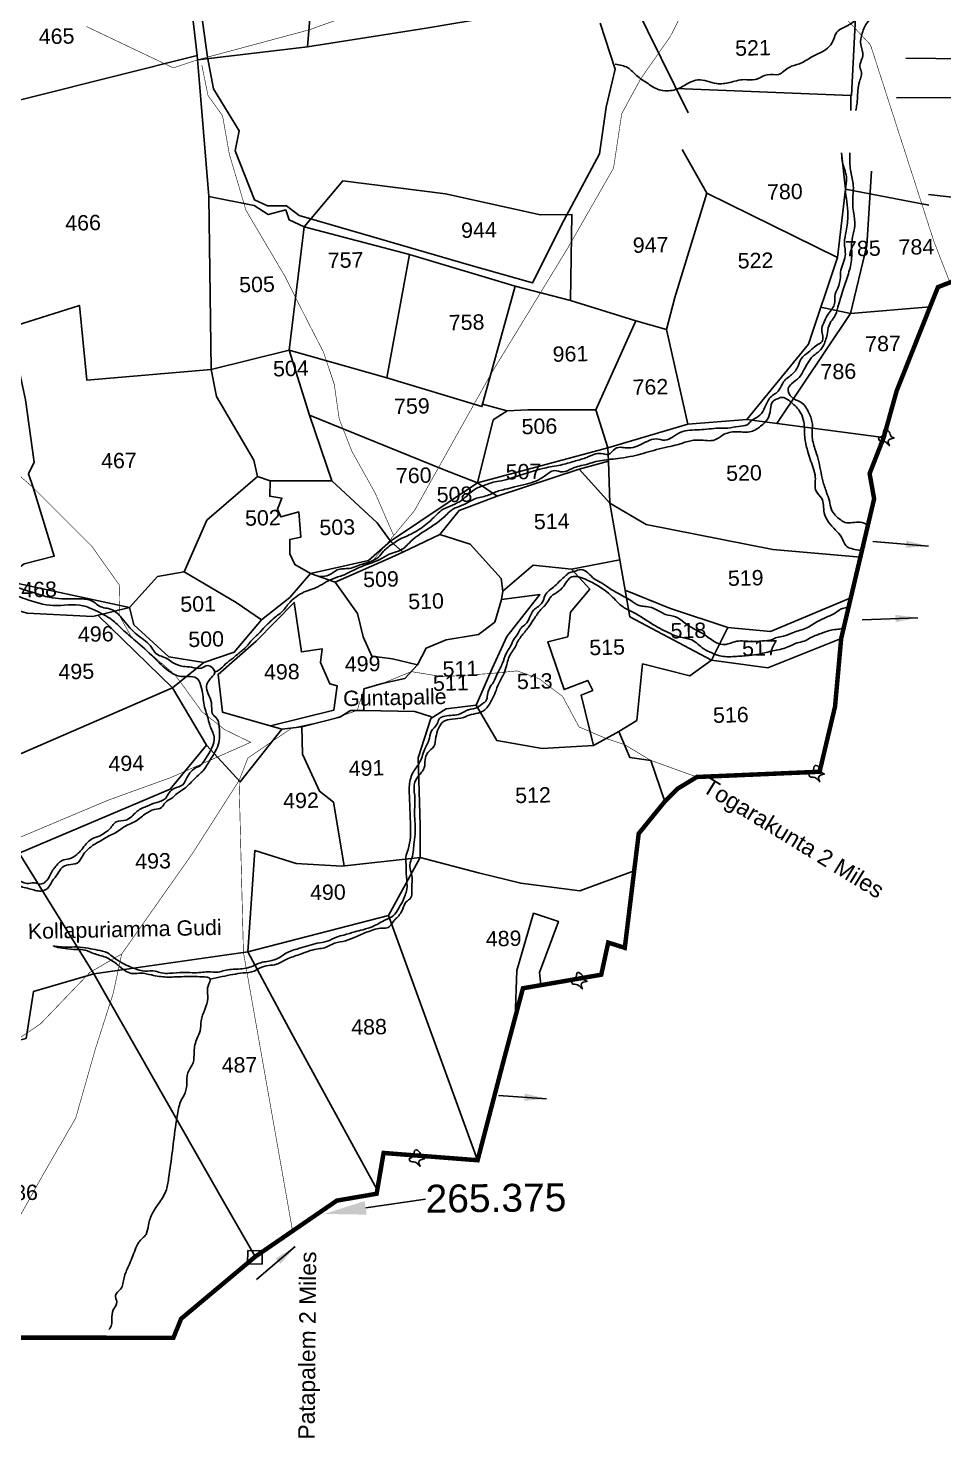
# Model space of a CAD drawing. Header units: feet. Extents: x 753466 to 768578, y 1601948 to 1613855.
# Drawn here: x 761307 to 762949, y 1603399 to 1605926 of the extents above; entities that cross this region are included whole.
import ezdxf
from ezdxf import colors
from ezdxf.entities.mleader import LeaderData, LeaderLine
from ezdxf.math import Vec2, Vec3

# ---------------------------------------------------------------- set-up
doc = ezdxf.new("R2010")
doc.units = ezdxf.units.FT
doc.header["$LTSCALE"] = 15
doc.header["$MEASUREMENT"] = 0
doc.linetypes.add('HIDDEN2', pattern=[0.1875, 0.125, -0.0625])
for name, color, linetype in [('HILL', 17, 'Continuous'), ('PLOT', 7, 'Continuous'), ('PLOT NO', 7, 'Continuous'), ('PLOT NO @ 1', 7, 'Continuous'), ('ROADS', 6, 'Continuous'), ('TANKS-STREAM', 4, 'Continuous'), ('VILLAGE STONES', 240, 'Continuous')]:
    doc.layers.add(name, color=color, linetype=linetype)
doc.layers.add('VILLAGE BOUNDRY', color=5, linetype='HIDDEN2', lineweight=100)
doc.styles.add('Annotative', font='arial.ttf')
doc.styles.get("Standard").update_dxf_attribs({"font": 'arial.ttf'})
doc.linetypes.add('DOTS', pattern='A,1e-06,-3,["●",Standard,S=3,R=0,X=-1.25,Y=-1.25],-3', length=6.000001)
doc.dimstyles.get("Standard").update_dxf_attribs({"dimtxt": 0.18, "dimasz": 40, "dimexe": 0.18, "dimexo": 0.0625, "dimgap": 0.09, "dimtad": 0, "dimtih": 1, "dimtoh": 1, "dimdec": 4, "dimzin": 0, "dimdsep": 46, "dimtxsty": 'Standard', "dimcen": 0.09, "dimadec": 0, "dimazin": 0, "dimtfac": 1, "dimtdec": 4, "dimtofl": 0, "dimtmove": 0, "dimatfit": 3, "dimfxl": 1, "dimtolj": 1, "dimtzin": 0, "dimarcsym": 0})

msp = doc.modelspace()

# ---------------------------------------------------------------- linework, layer by layer
at = {"layer": 'HILL'}
for points in [[(761614.6, 1605978.4), (761628.7, 1605874.3)], [(761628.7, 1605874.3), (761639.3, 1605817.3), (761685.8, 1605742), (761678.5, 1605706.1), (761712.9, 1605618.5), (761736.2, 1605607.7), (761770.2, 1605607.8), (761792.9, 1605590.5), (761941.6, 1605547.1), (762097.2, 1605501.7), (762211.8, 1605469.3), (762267.6, 1605581.5), (762331.5, 1605700.9), (762343.4, 1605784.5), (762359.9, 1605852.6), (762332.9, 1605935.4)]]:
    msp.add_lwpolyline(points, dxfattribs=at)
at = {"layer": 'PLOT'}
for points in [[(762235.4, 1606400.6), (762308.8, 1606182.9), (762377, 1606012.5), (762393.7, 1605970.6), (762490.4, 1605774.5)], [(761825.4, 1606101.7), (761808.1, 1605892.6)], [(762864.1, 1605801), (762984.5, 1605801.6), (763021.6, 1605816.4), (763251.1, 1605830.2), (763242.2, 1606025.2), (763037.8, 1606018.8), (763043.2, 1605870.7), (762880.8, 1605872.2)], [(761631, 1605624.3), (761616.9, 1605798.5), (761610.5, 1605877.1), (761166.7, 1605766), (761143.9, 1605977.2), (761154.6, 1605986.2), (761176.9, 1605978.1), (761257.6, 1605979), (761331.7, 1605963.2), (761381.8, 1605987.7), (761597.2, 1605990.8), (761610.5, 1605877.1)], [(762393.7, 1605970.6), (762222.6, 1605960), (762021, 1605926.2), (761808.1, 1605892.6), (761611.4, 1605869.6)], [(762783.6, 1605805.6), (762791.5, 1605958), (762393.7, 1605970.6)], [(762469, 1605818.1), (762782.1, 1605805.6), (762782.5, 1605778.6)], [(762295.4, 1605135.6), (762350, 1605074.5), (762347.7, 1605150.1), (762346.4, 1605173.6), (762489.9, 1605216.1), (762595.8, 1605224.5), (762706.5, 1605359.8), (762758.2, 1605515.1), (762773, 1605637.6), (762765.8, 1605702.6)], [(762396.9, 1605401.6), (762451.6, 1605386.1), (762466.6, 1605443.1), (762523.9, 1605630.1), (762479.8, 1605708.5)], [(762921.7, 1605628.2), (763121.7, 1605605), (763101.4, 1605701)], [(762649.7, 1605217.4), (762781.8, 1605414.8), (762811.3, 1605536.8), (762819.2, 1605669.8)], [(761274.4, 1605389.6), (761399, 1605429), (761412.7, 1605294.9), (761635.1, 1605314.1), (761775.3, 1605348.9), (761801.9, 1605569.8), (761775.1, 1605582.7), (761769.1, 1605600.3), (761737.7, 1605592), (761712.2, 1605608.1), (761631, 1605624.3), (761635.1, 1605314.1), (761645.2, 1605265.8), (761711.9, 1605151.7), (761718.2, 1605122.2), (761741.4, 1605114.6), (761851.6, 1605114.6), (761811.6, 1605232.4), (761775.3, 1605348.9), (761950.6, 1605299), (761990.7, 1605520.3), (761801.9, 1605569.8), (761871.4, 1605652.4), (762055.7, 1605629.1), (762226.1, 1605591.5), (762282.3, 1605592.3), (762279.5, 1605437.9), (762180.3, 1605463.8), (761990.7, 1605520.3)], [(762758.2, 1605515.1), (762523.9, 1605630.1)], [(762773, 1605637.6), (762921.9, 1605608.9)], [(762180.3, 1605463.8), (762120.8, 1605247.8), (761950.6, 1605299)], [(762122, 1605251.8), (762166.1, 1605240), (762202.9, 1605242.1), (762325, 1605241.6), (762396.9, 1605401.6), (762279.5, 1605437.9)], [(762728.6, 1605426.1), (762781.8, 1605414.8), (762924.4, 1605426.5)], [(761274.4, 1605389.6), (761286.3, 1605335.1), (761302.7, 1605259.8), (761318.2, 1605148), (761308.1, 1605127.2), (761315.9, 1605102.8), (761354, 1604979.3), (761300.3, 1604965.6), (761261.1, 1604936.4), (761137.4, 1605002.6), (761090.7, 1605032.2), (761080.7, 1605123.2), (761044.5, 1605147.2), (761007.3, 1605224), (760997.9, 1605243.2), (760921.9, 1605310.2), (760914.9, 1605219.1), (760770.3, 1605343.6)], [(762489.9, 1605216.1), (762451.6, 1605386.1)], [(761811.6, 1605232.4), (762050.4, 1605135.6), (762112.7, 1605111), (761957.1, 1605006.3), (761978.8, 1604986.9), (762045.5, 1605018.2), (762080.1, 1605061.4), (762148.4, 1605087.2), (762112.7, 1605111), (762141.2, 1605223.8), (762166.1, 1605240)], [(762112.7, 1605111), (762346.4, 1605173.6), (762325, 1605241.6)], [(762595.8, 1605224.5), (762841.2, 1605192.2)], [(762346.4, 1605173.6), (762347.7, 1605150.1), (762295.4, 1605135.6), (762148.4, 1605087.2)], [(761586.9, 1604951.5), (761627.3, 1605044), (761718.2, 1605122.2), (761741.4, 1605114.6), (761740.3, 1605086.9), (761762.1, 1605083.3), (761754.2, 1605063.7), (761760, 1605050), (761792.4, 1605058.8), (761796.1, 1605013.3), (761776.3, 1605009.2), (761776.5, 1604983.8), (761785.6, 1604964.5), (761813.2, 1604948.2), (761776.5, 1604905.6), (761725.3, 1604865.5)], [(761813.2, 1604948.2), (761917.7, 1604971.8), (761957.1, 1605006.3), (761932.9, 1605039.4), (761851.6, 1605114.6)], [(762350, 1605074.5), (762385.9, 1604870.9), (762532.6, 1604792.8), (762561.7, 1604851.6), (762457.2, 1604886.2), (762377.5, 1604918.8)], [(762799.4, 1604977.5), (762642.6, 1604991.3), (762415.6, 1605036.4), (762350, 1605074.5)], [(762045.5, 1605018.2), (762099.7, 1605000.9), (762155.4, 1604939.2), (762158.6, 1604917)], [(761857.9, 1604932.8), (761952.6, 1604974.8), (761978.8, 1604986.9)], [(761122.5, 1604965.9), (761252.9, 1604892.5), (761261.1, 1604936.4), (761488.9, 1604887.3), (761422.9, 1604871.4), (761305.3, 1604877.5), (761252.9, 1604892.5), (761280, 1604619.2), (761566.1, 1604743.5), (761431.9, 1604873.5)], [(762281.3, 1604956.2), (762212.8, 1604963.2), (762158.6, 1604917), (762156.2, 1604902), (762224.9, 1604910.6), (762165.5, 1604835.5), (762139.1, 1604778.4), (762110.6, 1604712.5), (762147.5, 1604648.8), (762228.8, 1604634.7), (762320.8, 1604640.2)], [(762366.6, 1604664.9), (762320.8, 1604640.2), (762299, 1604730.6), (762319.6, 1604738.9), (762310.7, 1604756.9), (762268.3, 1604740.2), (762238.8, 1604825.7), (762274.6, 1604834.9), (762279.6, 1604879.1), (762314.2, 1604920.6), (762281.3, 1604956.2), (762368, 1604972.7)], [(761622.3, 1604788.8), (761676.8, 1604807.7), (761725.3, 1604865.5), (761680.3, 1604896.5), (761586.9, 1604951.5), (761539.2, 1604942.9), (761488.9, 1604887.3)], [(761909, 1604702.6), (761909.2, 1604741.4), (761942.1, 1604751.2), (761982.9, 1604760.3), (762005.6, 1604784.8), (761960.4, 1604795.7), (761923.5, 1604800.5), (761907.6, 1604834.8), (761897.5, 1604876.9), (761857.9, 1604932.8), (761813.2, 1604948.2)], [(761124.1, 1604199.8), (761139.5, 1604256.2), (761132.8, 1604295.8), (761094.9, 1604350.9), (761209.1, 1604412.1), (761290.9, 1604446.8), (761562.1, 1604561.7), (761626.7, 1604640.6), (761687.6, 1604574.9), (761762.3, 1604669.4), (761655.5, 1604699.6), (761648.1, 1604767.5), (761716.3, 1604827.4), (761784, 1604896.6), (761797.2, 1604808), (761834.3, 1604813.5), (761831.5, 1604788.8), (761847.9, 1604750.4), (761861.2, 1604747.2), (761855.1, 1604703.4), (761741.9, 1604675.2)], [(761488.9, 1604887.3), (761496.8, 1604856.4), (761559.4, 1604799.1), (761622.3, 1604788.8), (761566.1, 1604743.5)], [(762156.2, 1604902), (762144, 1604861.4), (762114.7, 1604838.9), (762056.7, 1604829.6), (762020.8, 1604814.8), (762005.6, 1604784.8)], [(762561.7, 1604851.6), (762638.5, 1604844.6), (762782.2, 1604904.6)], [(762532.6, 1604792.8), (762633.6, 1604779.6), (762765, 1604831.7)], [(762532.6, 1604792.8), (762493.5, 1604765.1), (762409, 1604786.4), (762398.8, 1604684.9), (762366.6, 1604664.9), (762385.9, 1604618.7), (762423.7, 1604613.3), (762448.7, 1604539.6)], [(761566.1, 1604743.5), (761626.7, 1604640.6)], [(761762.3, 1604669.4), (761797.7, 1604673.4), (761865.8, 1604690.6), (761885.4, 1604703), (761909, 1604702.6), (762000.8, 1604701.2), (762030.3, 1604691.7)], [(762110.6, 1604712.5), (762056.5, 1604705.7), (762029.2, 1604688.4), (762006.4, 1604617.9), (762009.9, 1604497.3), (762010.1, 1604439.1), (762114.4, 1604411.9), (762190.4, 1604393), (762296.2, 1604379.5), (762393.8, 1604415.2)], [(761874.1, 1604424.1), (761854.5, 1604538.5), (761829.6, 1604558.1), (761799.4, 1604624.7), (761797.7, 1604673.4)], [(761424.9, 1604230.7), (761290.9, 1604446.8), (761292.1, 1604524.4), (761280, 1604619.2)], [(762010.1, 1604439.1), (761869.9, 1604423.7), (761787.8, 1604428.3), (761713.8, 1604451.9), (761701, 1604270.4), (761953.3, 1604335.1), (762010.1, 1604439.1)], [(761953.3, 1604335.1), (762113.1, 1603896.5)], [(762226.5, 1604210.1), (762223.8, 1604232.8), (762258.1, 1604324.6), (762213.5, 1604339.3), (762183.6, 1604236.7), (762180.7, 1604151.7)], [(761701, 1604270.4), (761424.9, 1604230.7), (761660, 1603818.3), (761714.4, 1603723.6)], [(761933.2, 1603843.4), (761779.3, 1604124.5), (761701, 1604270.4)], [(761114.1, 1603545.7), (760997.6, 1603800.2), (760952.9, 1603897.8), (761106.4, 1603951.1), (761109.8, 1604015.4), (761131.3, 1604071.4), (761303.4, 1604114.8), (761316.9, 1604199.1), (761424.9, 1604230.7)]]:
    msp.add_lwpolyline(points, dxfattribs=at)
at = {"layer": 'ROADS', "linetype": 'HIDDEN2', "ltscale": 10, "const_width": 1}
for points in [[(761411.6, 1605929.2), (761567.4, 1605855), (761611.4, 1605869.6), (761810.7, 1605923.1), (762023.6, 1605999.2)], [(762507.8, 1606008.1), (762458.7, 1605911.3), (762405.6, 1605835.5), (762371.5, 1605772.8), (762356.9, 1605675.4), (762275.2, 1605532.8), (762136.7, 1605305.6), (761999.9, 1605061.3), (761925.2, 1604971.5)], [(762759.2, 1605959), (762817.6, 1605896.1), (762909.5, 1605611.3), (762931.4, 1605543.5), (762960, 1605470.3)], [(762506.2, 1604583.6), (762423.7, 1604613.3), (762376.3, 1604641.8), (762343.7, 1604652.5), (762295, 1604673.4), (762265.6, 1604727.9), (762223.3, 1604759.8), (762184, 1604773.9), (762135.1, 1604769), (762050.5, 1604763.4), (761994.2, 1604772.5), (761942.1, 1604751.2), (761909.2, 1604741.4), (761897.2, 1604702.8), (761845.8, 1604685.5), (761780, 1604671.4), (761745, 1604647.6), (761701.2, 1604617.6), (761685.4, 1604577.3), (761689.7, 1604406.6), (761693.2, 1604269.2), (761781.3, 1603769.6)]]:
    msp.add_lwpolyline(points, dxfattribs=at)
at = {"layer": 'ROADS', "linetype": 'DOTS', "ltscale": 0.5, "const_width": 1}
for points in [[(761962.6, 1605016.4), (761929.5, 1605092.5), (761887.6, 1605167.7), (761864.9, 1605225.6), (761856.1, 1605287.6), (761836.9, 1605345), (761802.7, 1605411.6), (761767.7, 1605481.2), (761697.9, 1605599.3), (761668, 1605700), (761655.8, 1605769.1), (761629.7, 1605805.4), (761618.5, 1605860.3)], [(761291.4, 1604475), (761451.3, 1604542.3), (761562.6, 1604582.4), (761670.5, 1604630), (761706.2, 1604645.8), (761659.5, 1604668.6), (761618.5, 1604700.9), (761584.8, 1604747.6), (761569.7, 1604767.5), (761492.6, 1604833.9), (761470.3, 1604873.9), (761471.5, 1604926.6), (761420.8, 1604997.9), (761315.9, 1605102.8), (761193, 1605208.7)], [(761474.9, 1604266.3), (761601.7, 1604446.3), (761685.4, 1604577.3)], [(761243.7, 1604083.4), (761329.2, 1604140.8), (761397.5, 1604212), (761418, 1604233.3), (761474.9, 1604266.3), (761459.6, 1604195.3), (761427.7, 1604095.9), (761392.5, 1603972.1), (761333.1, 1603869.2), (761261.4, 1603740.7)]]:
    msp.add_lwpolyline(points, dxfattribs=at)
at = {"layer": 'TANKS-STREAM'}
for points in [[(756770.9, 1605596), (756785, 1605595.5), (756802.6, 1605590.9), (756818.9, 1605585.9), (756836, 1605582.1), (756850, 1605580.5), (756865, 1605576.3), (756885.8, 1605574.8), (756904.2, 1605572.5), (756923.3, 1605571.2), (756934.4, 1605573.2), (756948.9, 1605572.8), (756964.3, 1605573), (756975.7, 1605573), (756985.6, 1605575.2), (757003.3, 1605576.1), (757012.9, 1605574.6), (757021.5, 1605573.5), (757046.8, 1605571.5), (757062.4, 1605571.9), (757078.4, 1605570.2), (757095.5, 1605568.2), (757111.2, 1605568.8), (757135, 1605560.3), (757157.2, 1605558), (757179.7, 1605557.4), (757196.2, 1605554.4), (757209.8, 1605550.9), (757225.2, 1605551.2), (757233.5, 1605549.9), (757258.4, 1605543.8), (757279.7, 1605539.6), (757295.5, 1605540.9), (757315.1, 1605541.6), (757334.7, 1605540.7), (757351.8, 1605540.6), (757375.5, 1605543.2), (757397.7, 1605542.1), (757417.2, 1605540.5), (757439.8, 1605545.2), (757461.8, 1605550.6), (757484.1, 1605553.9), (757501.5, 1605555.4), (757522.3, 1605555.1), (757542.4, 1605552.8), (757563.6, 1605556.3), (757591.3, 1605555.5), (757611.4, 1605555.2), (757630.2, 1605560.8), (757650.9, 1605566.2), (757673.6, 1605565.5), (757688.1, 1605572.2), (757704.4, 1605577.5), (757729.3, 1605578.7), (757754.8, 1605583.5), (757779.8, 1605590.4), (757805.8, 1605596), (757828, 1605603.1), (757851.9, 1605607.2), (757875.7, 1605611.1), (757897.8, 1605621.9), (757913.9, 1605626.8), (757938.8, 1605632.4), (757960.4, 1605641.7), (757987.3, 1605654.2), (758008.6, 1605662.2), (758036.6, 1605663.7), (758062.3, 1605669.1), (758096.4, 1605670.7), (758121.6, 1605679.6), (758150.6, 1605685), (758169.3, 1605693.1), (758189.9, 1605700.4), (758205.8, 1605703.6), (758221.3, 1605714.2), (758232.1, 1605731.6), (758262.7, 1605731.8), (758292.3, 1605743.4), (758317.9, 1605751.1), (758341.5, 1605757.3), (758369.3, 1605760.7), (758402.1, 1605773.8), (758427.8, 1605779.4), (758441.5, 1605789.3), (758472.3, 1605799.6), (758488.7, 1605799.3), (758515, 1605799.2), (758547.6, 1605802.8), (758572, 1605810.7), (758600.4, 1605814.2), (758639.3, 1605816.2), (758663.1, 1605823.4), (758695.8, 1605837.1), (758722.7, 1605861), (758750.9, 1605884.6), (758774.3, 1605903.5), (758802.4, 1605931.1), (758829.8, 1605947.7), (758848, 1605960.4), (758872.2, 1605969.8), (758901.3, 1605971.3), (758937.4, 1605977.4), (758957.1, 1605986.8), (758984, 1605989.3), (759004.3, 1605989.6), (759031.2, 1605998.5), (759058.4, 1606001.3), (759089.4, 1606001.5), (759110, 1606006.5), (759134.9, 1605999.8), (759165, 1606002.8), (759183.7, 1606008.6), (759199.3, 1606012.4), (759218.9, 1606012.5), (759238, 1606021), (759252.6, 1606026.5), (759278, 1606038.4), (759295.6, 1606050.5), (759312, 1606068.2), (759326, 1606098.3), (759342.7, 1606130.5), (759351.7, 1606163.9), (759359.3, 1606184.9), (759367.8, 1606205.9), (759374.6, 1606234.2), (759382.5, 1606252.3), (759399.9, 1606273.8), (759411.7, 1606282.2), (759436.3, 1606303.6), (759449.9, 1606323.3), (759475.8, 1606343.4), (759503.5, 1606366.5), (759527.3, 1606389.8), (759553.6, 1606396.3), (759578.4, 1606404.5), (759616.9, 1606419.6), (759641.9, 1606420.5), (759669.2, 1606431.1), (759700.7, 1606442.6), (759728.3, 1606450.4), (759748.3, 1606454.2), (759771.2, 1606461.4), (759791.7, 1606463.1), (759813.9, 1606462.1), (759833.8, 1606463.6), (759873.3, 1606465.2), (759910.7, 1606464.2), (759925.2, 1606459.7), (759943.3, 1606454.1), (759970.1, 1606445.8), (759976.8, 1606441.2), (759986.5, 1606438.6), (760000.9, 1606431.2), (760012.5, 1606429), (760024, 1606429.1), (760048.1, 1606415.9), (760060.8, 1606412.9), (760079.2, 1606405.7), (760091.9, 1606402), (760113.7, 1606396.2), (760131.3, 1606393.7), (760146.3, 1606383), (760157.1, 1606380.6), (760171.6, 1606380.2), (760198.5, 1606375.2), (760223.5, 1606367.4), (760251.2, 1606358.8), (760276.2, 1606351.7), (760298.7, 1606343), (760321.5, 1606335.6), (760334.4, 1606331.2), (760351, 1606328.5), (760369.8, 1606317.3), (760402.5, 1606308.3), (760421.7, 1606299.6), (760438.2, 1606293.7), (760455.7, 1606285.7), (760470.5, 1606281.6), (760493.9, 1606269), (760514.7, 1606262.2), (760538.9, 1606252), (760565.5, 1606238.2), (760575.9, 1606226.8), (760587.4, 1606219.6), (760599, 1606213.4), (760618.8, 1606189), (760641.8, 1606173.2), (760653.3, 1606163.9), (760671.9, 1606156.2), (760672.1, 1606150.2), (760690.7, 1606139.4), (760704.9, 1606121.3), (760721.2, 1606101.4), (760753.1, 1606085.4), (760773.3, 1606071.7), (760792.5, 1606058.8), (760810.2, 1606043.4), (760824.2, 1606032.6), (760836.3, 1606021.2), (760852.9, 1606019.2), (760869.4, 1606014), (760880.2, 1606007.5), (760890.4, 1606004.9), (760924.5, 1605996.6), (760958.2, 1605990.5), (760997.8, 1605964.7), (761017.3, 1605950.8), (761034.6, 1605948.6), (761057.9, 1605952.2), (761073.8, 1605955.1), (761089.4, 1605961.6), (761108.8, 1605984.1), (761133.1, 1606006), (761221.1, 1606001.5), (761262.6, 1606003.7), (761342.7, 1606007.1), (761372.2, 1606045.6), (761383, 1606082.9), (761405.2, 1606107.6), (761416.8, 1606120.6), (761446.7, 1606124.7), (761480.7, 1606136.6), (761521.3, 1606137.1), (761563.5, 1606156.9), (761602.8, 1606183.3), (761622.3, 1606205.5), (761660.5, 1606237.7), (761697.5, 1606263.5), (761725, 1606283.2), (761752.8, 1606291.8), (761776, 1606301.6), (761809.3, 1606310.2), (761844.2, 1606318.6), (761871.5, 1606320.4), (761898.9, 1606308.9), (761919.2, 1606303.9), (761958.2, 1606309.4), (761994.5, 1606314.9), (762029.2, 1606324.7), (762048.2, 1606327.8), (762068.4, 1606340.5), (762074.2, 1606351), (762094, 1606355.7), (762109.6, 1606356.1), (762132.6, 1606362.8), (762155.5, 1606368.6), (762187.4, 1606378.1), (762214.3, 1606388.8), (762243.5, 1606390.9), (762283.7, 1606400.1), (762313.5, 1606419.3), (762346, 1606439), (762357, 1606457.8), (762339.5, 1606469.4), (762316.9, 1606476.7), (762280.2, 1606479.8), (762251.7, 1606477), (762230.8, 1606474.8), (762215, 1606471.3), (762196.5, 1606463.3), (762181.9, 1606460.4), (762162.8, 1606450), (762141.1, 1606437), (762119.4, 1606419.7), (762105.3, 1606406.6), (762082.4, 1606396.9), (762062.8, 1606402.3), (762041.3, 1606406.1), (762025.2, 1606416), (762015.3, 1606426.1), (761995.4, 1606433.9), (761971.1, 1606434.3), (761956.3, 1606428.2), (761940.9, 1606420), (761928, 1606416.2), (761892.8, 1606422.3), (761878.1, 1606420.7), (761863.2, 1606419.1), (761841.1, 1606415.9), (761827.6, 1606410.1), (761810, 1606402.9), (761795.4, 1606398.1), (761784.4, 1606396.8), (761773.8, 1606391), (761755.3, 1606386.7), (761740.3, 1606388), (761735.7, 1606410.5), (761730.5, 1606433), (761718.8, 1606442.6), (761689.4, 1606453.6), (761670, 1606461.8), (761654.2, 1606472.1), (761645.2, 1606483), (761630.5, 1606502.2), (761618.8, 1606520.3), (761610, 1606530.4), (761605.9, 1606542.9), (761587.3, 1606547.2), (761568.4, 1606556.5), (761555.5, 1606563.7), (761541.2, 1606570.9), (761530.7, 1606576.5), (761519.8, 1606581.1), (761509.8, 1606581.3), (761496.5, 1606588), (761474, 1606587.8), (761455.5, 1606588.6), (761444.5, 1606587.3), (761431.9, 1606579), (761416.8, 1606575.7), (761390.1, 1606560.6), (761365, 1606550.5), (761347.3, 1606546.8), (761325.8, 1606549.3), (761301.3, 1606555.1), (761265.8, 1606564.4), (761244.5, 1606569.6), (761221.9, 1606571.2), (761190.9, 1606580.4), (761160.3, 1606598.8), (761150.5, 1606603.4), (761131.7, 1606619.3), (761123.6, 1606643), (761110.2, 1606681.8), (761083.2, 1606753.6), (761047.5, 1606838.6), (761019.7, 1606919.7), (761012.1, 1606949.3), (760988.9, 1607045.3)], [(762791.2, 1605778.8), (762793.1, 1605789.6), (762794.1, 1605799), (762797.8, 1605830.5), (762801, 1605849.6), (762798.9, 1605854.4), (762803.6, 1605876.6), (762800.2, 1605896.4), (762802.7, 1605917.2), (762812.6, 1605937.5), (762824.8, 1605949.4), (762838.5, 1605962.7), (762848.4, 1605986.3), (762851.9, 1605998.3), (762860.1, 1606009.3), (762864.3, 1606040), (762869.8, 1606052.7), (762869, 1606091.4), (762878.5, 1606115.9), (762882.5, 1606136.6), (762892.2, 1606150.7), (762903.5, 1606168.5), (762913.6, 1606188), (762923.4, 1606202.8), (762924.1, 1606225.4), (762926.5, 1606236.4), (762936.1, 1606247.9), (762938.4, 1606274.2), (762939, 1606295.3), (762936.4, 1606315.1), (762934.1, 1606334.1), (762923.2, 1606348.5), (762904.9, 1606360.7), (762896.5, 1606388.2), (762897.5, 1606405.4), (762900.4, 1606428.7), (762894.8, 1606468.1), (762888.7, 1606497.8), (762889.7, 1606515.7), (762891.3, 1606531.4), (762903, 1606555.3), (762913.4, 1606559.3), (762926.7, 1606569)], [(762359.8, 1605861.7), (762382.5, 1605855.2), (762398.3, 1605841.1), (762416.3, 1605828.3), (762435.6, 1605816.8), (762462, 1605814.7), (762473.6, 1605817.9), (762494.2, 1605829.3), (762508.2, 1605833.4), (762541.8, 1605826.9), (762564.8, 1605828.7), (762590.9, 1605833.9), (762610.8, 1605834.1), (762633, 1605842.8), (762652.9, 1605843.4), (762671.5, 1605855.7), (762690, 1605862.3), (762712.4, 1605874.6), (762740.6, 1605890.2), (762750.8, 1605904.2), (762755.2, 1605915.8), (762780.4, 1605933.1), (762798.2, 1605945.4), (762809.8, 1605951.7), (762817.8, 1605956.8), (762827.8, 1605978.6), (762840, 1606005.2), (762864.3, 1606040), (762873, 1606061.6), (762881.6, 1606088), (762886.8, 1606114.5), (762916.1, 1606162), (762940.5, 1606182.4), (762954.6, 1606252.1), (762964.4, 1606312.6), (762965.4, 1606344.8), (762968.9, 1606370.2), (763009.2, 1606397.4), (763022.9, 1606404.2)], [(761258.5, 1604397.9), (761277.2, 1604397.2), (761289, 1604389.8), (761311.9, 1604382.6), (761332.8, 1604379.3), (761341.8, 1604383.9), (761350.5, 1604396.9), (761360.5, 1604410.4), (761367.9, 1604421.3), (761379.4, 1604426.3), (761394.8, 1604429), (761403.5, 1604439.9), (761410, 1604449.6), (761417.4, 1604456.3), (761425.5, 1604462.6), (761435.4, 1604468), (761444.4, 1604473.8), (761454.7, 1604479.1), (761465.5, 1604484.5), (761475.8, 1604492), (761486.1, 1604497.8), (761497.7, 1604503.2), (761516.6, 1604516.9), (761533.4, 1604525.2), (761546.3, 1604528.8), (761552.9, 1604537.5), (761564.6, 1604545.5), (761572, 1604552.3), (761584.1, 1604560.5), (761602.4, 1604577.2), (761612.4, 1604587), (761619.2, 1604592.9), (761630.4, 1604609.1), (761640.6, 1604625.7), (761647.9, 1604641.4), (761649.8, 1604672.8), (761644, 1604690.5), (761639.9, 1604693.8), (761635.8, 1604716.3), (761626.8, 1604747), (761638, 1604764.4), (761641.8, 1604770.8), (761629.2, 1604783.3), (761617.2, 1604778.5), (761600.2, 1604780.4), (761585, 1604781.9), (761566.2, 1604789.1), (761556.6, 1604795.7), (761536.4, 1604805.3), (761529.2, 1604815), (761523.2, 1604822.2), (761499.2, 1604841.6), (761475.1, 1604868.5), (761456.8, 1604883.9), (761435, 1604889.9), (761424.5, 1604897.6), (761401.7, 1604903.1), (761388.7, 1604903.3), (761367.5, 1604903.2), (761345, 1604905.8), (761318.7, 1604913.5), (761285.9, 1604924.4), (761274.5, 1604929.1), (761250.6, 1604934.9), (761230.9, 1604940.8), (761210.9, 1604950.5), (761165.5, 1604975), (761136.6, 1604993.7), (761103.8, 1605014), (761086.2, 1605026.4), (761080.8, 1605040.9), (761071.6, 1605066.2), (761067.8, 1605093), (761063.3, 1605112), (761042.5, 1605133.6), (761033.5, 1605153.3), (761019, 1605176.2), (761001.4, 1605202.7), (760982.6, 1605221), (760973.4, 1605237.8), (760951.8, 1605258.7), (760943.9, 1605269.2), (760923.6, 1605282), (760909.2, 1605295.8), (760884.3, 1605316.5), (760870.6, 1605325.7), (760849.7, 1605347), (760824.8, 1605367.8), (760814.7, 1605376), (760797.6, 1605400.7), (760783.6, 1605416.7), (760774.7, 1605420.2), (760761.5, 1605425.8), (760754.6, 1605451.7), (760740.9, 1605472.5), (760732, 1605493), (760727, 1605505.1), (760700.7, 1605519.3), (760685.5, 1605542.6), (760670, 1605561.8), (760657.4, 1605572.5), (760650.7, 1605585.7), (760638.9, 1605606.5), (760614, 1605626.5), (760595.9, 1605642.2), (760591.4, 1605659.1), (760577.8, 1605666.4), (760561.8, 1605696.1), (760552.8, 1605713.6), (760524.5, 1605756.2), (760510.1, 1605775.4), (760494.9, 1605790.3), (760471.4, 1605813.8), (760453.9, 1605841.8), (760445, 1605862.7), (760438.4, 1605880.1), (760426.6, 1605895.6), (760414.5, 1605916.4), (760411.5, 1605935.2), (760405.2, 1605953.2), (760405.5, 1605970.2), (760400.5, 1605987.6), (760393.9, 1606006.9), (760394.2, 1606027.5), (760388.3, 1606043.4), (760389.5, 1606058.4), (760384.9, 1606078.7), (760380.8, 1606088.6), (760377.2, 1606109.8), (760373.5, 1606125.1), (760364.5, 1606140.2), (760358.8, 1606151.7), (760354.4, 1606164.2), (760342.3, 1606184.6), (760345, 1606168.6), (760349.7, 1606155.1), (760353.2, 1606145.6), (760357.3, 1606139.4), (760358.9, 1606131.5), (760362.6, 1606121.3), (760369.7, 1606111.1), (760369.5, 1606100.3), (760371.9, 1606088.6), (760374.1, 1606077.1), (760375.4, 1606061.1), (760378.2, 1606047.5), (760381.3, 1606036.7), (760384.1, 1606026.5), (760382.5, 1606010.2), (760381.4, 1606002.4), (760387.4, 1605984.4), (760391.4, 1605969), (760392.2, 1605959.3), (760397.6, 1605944.5), (760398.7, 1605933.7), (760402.8, 1605921.6), (760412.6, 1605903.1), (760418.7, 1605892), (760425.3, 1605878.5), (760431.6, 1605859.6), (760440.8, 1605846.7), (760446.6, 1605835.5), (760453.1, 1605813.9), (760466.7, 1605807.8), (760469.8, 1605798.9), (760481.2, 1605790.6), (760491.4, 1605776.7), (760505.9, 1605758.6), (760514.8, 1605743.2), (760533.9, 1605705.7), (760552.7, 1605677.3), (760565.3, 1605662.4), (760582.3, 1605644.2), (760596.4, 1605626.4), (760614.5, 1605612.7), (760645.1, 1605578.7)], [(762765.8, 1605702.6), (762767.9, 1605683.7), (762774.7, 1605656.5), (762773, 1605637.6), (762775.1, 1605615.1), (762776.9, 1605591.5), (762774, 1605562), (762770.9, 1605541.6), (762772.3, 1605517.9), (762763.8, 1605488.5), (762763.7, 1605480), (762758.9, 1605460.3), (762753.5, 1605445.4), (762753.3, 1605432.6), (762741.8, 1605413.6), (762733.2, 1605396.7), (762730.3, 1605385.4), (762730.7, 1605364.2), (762723.6, 1605359.4), (762706.4, 1605345.1), (762693.3, 1605333.5), (762687.9, 1605320.4), (762676.2, 1605304.9), (762661.7, 1605291.9), (762653.5, 1605277.1), (762638.4, 1605264.4), (762628.3, 1605246.6), (762619.4, 1605232.4), (762605.3, 1605223.2), (762596.2, 1605215.1), (762580.8, 1605212.2), (762561.6, 1605209.3), (762544.9, 1605208.9), (762511, 1605206.2), (762477.5, 1605201.8), (762462.4, 1605193), (762448.8, 1605187.6), (762433.2, 1605189.6), (762417.1, 1605185.3), (762399.1, 1605176.8), (762384.1, 1605173.6), (762360.4, 1605172.6), (762347, 1605161.9), (762334.9, 1605163.6), (762309, 1605156.6), (762288.7, 1605150.3), (762265.2, 1605143.7), (762236.2, 1605138.2), (762189.7, 1605124.7), (762150.9, 1605113.8), (762138, 1605111.2), (762121.5, 1605105.1), (762111.8, 1605101.5), (762093.5, 1605087.2), (762080.8, 1605077.2), (762063.8, 1605069.3), (762047.9, 1605061.3), (762037.4, 1605051.7), (762014.2, 1605031.5), (761987.1, 1605015.9), (761973.9, 1605010), (761961.6, 1605002.2), (761944.4, 1604988.2), (761935.1, 1604977.5), (761906.6, 1604965.4), (761883.1, 1604957.7), (761861.2, 1604954.8), (761846.8, 1604945.9), (761829.1, 1604942.8)], [(762813, 1605035.4), (762799.2, 1605040.4), (762771.7, 1605040.1), (762764.1, 1605044.4), (762747.7, 1605063), (762743.8, 1605078.7), (762738.8, 1605093.8), (762732.1, 1605114.7), (762723.6, 1605153.6), (762718, 1605171.8), (762712.8, 1605195.9), (762713.4, 1605216), (762707.1, 1605236.5), (762693.5, 1605254.8), (762684.5, 1605259.5), (762673.5, 1605267.6), (762669.8, 1605279.5), (762676.2, 1605288.8), (762689.6, 1605299.7), (762698.2, 1605313.5), (762718.1, 1605341.3), (762725.5, 1605346.8), (762733.7, 1605358.4), (762740.3, 1605379.5), (762745, 1605397.5), (762752.5, 1605408.2), (762759, 1605425.8), (762768.6, 1605457.7), (762778, 1605485.7), (762783.7, 1605513.9), (762784.5, 1605546.9), (762788.7, 1605567), (762788.3, 1605589.6), (762786.1, 1605604.9), (762786.1, 1605625.7), (762786.7, 1605644.1), (762782.2, 1605668.9), (762780.6, 1605682.1), (762780.7, 1605702.5)], [(761641.9, 1604771.5), (761649.7, 1604775.7), (761661.3, 1604786.2), (761674.6, 1604796.8), (761685, 1604805.6), (761699.3, 1604817.9), (761706.5, 1604826.9), (761723.2, 1604843.5), (761735.6, 1604856.9), (761741.4, 1604862.1), (761752.3, 1604871.8), (761760.9, 1604878.6), (761767.8, 1604886.1), (761774.1, 1604894), (761802.3, 1604915.3), (761822.4, 1604922.8), (761853.5, 1604939.1), (761871.8, 1604945.3), (761890.2, 1604954.1), (761909.3, 1604962.6), (761937.8, 1604973.7), (761954.4, 1604982.9), (761981.9, 1604994.7), (761990.1, 1605003), (762052.1, 1605048.8), (762060.6, 1605057.1), (762073, 1605065.9), (762081.1, 1605068.9), (762098.5, 1605077.5), (762108.4, 1605082.4), (762130.6, 1605088.3), (762150.7, 1605096.5), (762162.2, 1605099.4), (762179.3, 1605103.7), (762200, 1605108.4), (762217.5, 1605114.2), (762233.3, 1605123.1), (762251, 1605133), (762265.7, 1605130.6), (762283, 1605137), (762308.6, 1605144.1), (762321.3, 1605148), (762351.6, 1605153.2), (762369, 1605155.3), (762391.3, 1605159.1), (762428.8, 1605169.2), (762449.5, 1605174.6), (762467.4, 1605178.3), (762490.6, 1605185.3), (762510.4, 1605187.8), (762538.7, 1605188.1), (762552.5, 1605196.5), (762576.3, 1605202.7), (762600.9, 1605202.3), (762620.6, 1605212.5), (762633.3, 1605225.9), (762638.5, 1605243.2), (762642.9, 1605257.3), (762650.6, 1605261.7), (762657.6, 1605264.2), (762675.2, 1605255.5), (762692.2, 1605236.8), (762698.1, 1605220.1), (762699.7, 1605193.5), (762704.7, 1605168.7), (762714.7, 1605137.7), (762718.6, 1605121.4), (762720.3, 1605096), (762729.9, 1605083.3), (762734.7, 1605057.5), (762755.1, 1605026.1), (762765.4, 1605013.8), (762773.2, 1604998.7), (762796, 1604990.4), (762802.1, 1604988.9)], [(761216.5, 1604406.6), (761229, 1604414.8), (761239.9, 1604413.7), (761253.3, 1604415.1), (761262, 1604409.3), (761286.9, 1604400.2), (761304.8, 1604392.8), (761318.3, 1604393.6), (761331.3, 1604391.8), (761338.5, 1604396.1), (761342.1, 1604399.8), (761348.8, 1604412.5), (761354.9, 1604421.1), (761362.7, 1604430.1), (761368.2, 1604434.1), (761380.8, 1604437.1), (761394.7, 1604444.6), (761411.3, 1604463.7), (761422, 1604472.8), (761436.1, 1604478.4), (761445.6, 1604484.5), (761452, 1604488.9), (761465, 1604503.3), (761482.3, 1604506.4), (761492.9, 1604512.8), (761500.8, 1604520.7), (761518.9, 1604530.8), (761538.1, 1604538), (761553.2, 1604544.9), (761559.9, 1604555.5), (761569.2, 1604562.9), (761584.5, 1604569.8), (761589.9, 1604578.6), (761607.5, 1604599.9), (761616.3, 1604604.3), (761624, 1604614.2), (761640.5, 1604655.9), (761632.8, 1604676.8), (761628.8, 1604692.2), (761624.5, 1604705), (761619.8, 1604734.6), (761615.6, 1604751.2), (761611.6, 1604758.8), (761581.8, 1604763.9), (761559.4, 1604773.6), (761532.3, 1604797.9), (761499.8, 1604827.8), (761476, 1604848.6), (761456.9, 1604865.7), (761428.1, 1604881.9), (761405.4, 1604890.7), (761352.2, 1604891.2), (761302.1, 1604902.9), (761268.4, 1604915.7), (761247, 1604923.9), (761216.8, 1604935.6), (761171.9, 1604957.5), (761155.2, 1604951.3), (761141.3, 1604940.5), (761124.1, 1604919), (761101.6, 1604899.1), (761084.2, 1604884.5), (761053.5, 1604860.2)], [(761452.1, 1603592.8), (761456.8, 1603601.2), (761457.3, 1603611.4), (761459.9, 1603628.1), (761466.3, 1603642.6), (761463.6, 1603654.2), (761472.8, 1603665.3), (761479.2, 1603685.8), (761487.2, 1603706.5), (761499, 1603736.1), (761505.7, 1603749.8), (761518.5, 1603763.6), (761523, 1603780.6), (761530.1, 1603801.5), (761540.6, 1603817.9), (761554, 1603841), (761559.1, 1603863.9), (761572.1, 1603961.1), (761576.8, 1603989.3), (761580.3, 1604001), (761586.7, 1604013), (761591.7, 1604031.4), (761593.6, 1604053.4), (761602.9, 1604071.1), (761604.7, 1604091.3), (761610.1, 1604115.3), (761615.5, 1604128.2), (761617.3, 1604146.3), (761629.4, 1604186.9), (761629.8, 1604208.6), (761633, 1604222.6), (761626.5, 1604224.9), (761614.7, 1604225.6), (761598.7, 1604225.8), (761582.1, 1604225.6), (761555.3, 1604225), (761528.5, 1604228.6), (761509, 1604231.9), (761495.2, 1604231.1), (761482.7, 1604235.1), (761471.5, 1604243.5), (761465.3, 1604248.6), (761446.2, 1604260.4), (761424.4, 1604267.3), (761413.6, 1604272), (761377.8, 1604275.3), (761352.6, 1604280.4), (761373.9, 1604278.6), (761395, 1604278.9), (761414.7, 1604276.5), (761431.7, 1604273.2), (761449.2, 1604268.2), (761460.6, 1604260), (761476.5, 1604249.7), (761490, 1604243.3), (761516.2, 1604235.6), (761535.2, 1604235.3), (761546.2, 1604232.2), (761560.5, 1604231.7), (761585.6, 1604233.1), (761616.9, 1604233.1), (761629.7, 1604234.4), (761647.5, 1604233.6), (761659.4, 1604236.7), (761684.5, 1604239.3), (761710.2, 1604244.7), (761721.5, 1604249.8), (761744.4, 1604254.5), (761759, 1604260.5), (761769.4, 1604267.6), (761792.2, 1604276), (761808.6, 1604281), (761825.2, 1604285.5), (761843.5, 1604289), (761860.2, 1604296.5), (761873.3, 1604300.3), (761893.2, 1604306), (761907.6, 1604309.8), (761925.4, 1604315.8), (761948.2, 1604327.5), (761962.5, 1604335.4), (761970.5, 1604346.5), (761978.2, 1604359.9), (761983.1, 1604371.6), (761986.1, 1604382.1), (761985.5, 1604404.7), (761984.9, 1604427.1), (761984.6, 1604440.1), (761988.4, 1604453.9), (761992.5, 1604475.6), (761992.4, 1604507.7), (761991.2, 1604539.8), (761990.6, 1604554.3), (761990.9, 1604569.1), (761998, 1604593), (762009.8, 1604610.6), (762019, 1604635.5), (762025.9, 1604649.4), (762029.9, 1604665.2), (762040.7, 1604679), (762044.3, 1604687.7), (762054.2, 1604692.6), (762081.8, 1604696.7), (762097, 1604704.2), (762113, 1604708.4), (762122.5, 1604715.3), (762127.8, 1604719.5), (762130.8, 1604731.2), (762134.2, 1604742.4), (762141.4, 1604753.6), (762148.9, 1604769.5), (762157.7, 1604787.7), (762164.2, 1604804.8), (762172, 1604817.9), (762178.7, 1604831.4), (762185.9, 1604841.3), (762191, 1604850.7), (762199.1, 1604857.6), (762206.3, 1604869.3), (762214.1, 1604883.2), (762229.1, 1604896.4), (762233.8, 1604908.6), (762241.7, 1604918.2), (762251.6, 1604926.1), (762262.1, 1604936.5), (762270.2, 1604943.6), (762277, 1604949.5), (762285.3, 1604951.8), (762298.8, 1604955.6), (762322.3, 1604939), (762333, 1604932.8), (762348.2, 1604923), (762366.8, 1604911.7), (762390.5, 1604898), (762404.7, 1604890.3), (762415.2, 1604889.3), (762428, 1604886.1), (762442.4, 1604878.9), (762450.1, 1604874.8), (762468.1, 1604871), (762483.3, 1604860.5), (762518.6, 1604839.5), (762538.3, 1604826.2), (762552.5, 1604821), (762577.7, 1604826.9), (762604.3, 1604826.5), (762623.9, 1604827.5), (762641.7, 1604830.4), (762649.5, 1604833.6), (762661.4, 1604836.2), (762679.5, 1604842.9), (762703.5, 1604851.1), (762722.6, 1604862.4), (762741.3, 1604871.1), (762754.9, 1604878.2), (762767.3, 1604885.8), (762778.2, 1604887.6)], [(762769.2, 1604849.7), (762759.8, 1604848.5), (762746.2, 1604846.7), (762731.6, 1604842), (762710.9, 1604833.5), (762698.7, 1604827.2), (762685.9, 1604823.9), (762668.2, 1604816.1), (762642.3, 1604809.7), (762618.6, 1604804.1), (762599.8, 1604801.6), (762574.1, 1604799.6), (762547.2, 1604801), (762532.8, 1604806.2), (762518.8, 1604813.2), (762497.2, 1604829.3), (762477.3, 1604834.1), (762458.8, 1604840.7), (762428.2, 1604856.6), (762392.8, 1604878.5), (762373.9, 1604888.5), (762352.6, 1604908.6), (762331.8, 1604924.7), (762310.9, 1604936.1), (762294, 1604942.5), (762282.1, 1604942.5), (762270.1, 1604929.7), (762258.2, 1604916.6), (762245.2, 1604907.5), (762235, 1604892.6), (762228.3, 1604885.6), (762215.5, 1604869), (762205.2, 1604853.1), (762199.1, 1604845.4), (762187.3, 1604830.1), (762177.7, 1604812.2), (762173.9, 1604806.8), (762165.3, 1604785.1), (762160.5, 1604769.9), (762151, 1604751.5), (762144.7, 1604734.8), (762138, 1604721), (762125.9, 1604704.1), (762118.1, 1604699.6), (762101.7, 1604695.5), (762087.6, 1604690.4), (762067.5, 1604687.2), (762052.1, 1604682.9), (762042.9, 1604670.4), (762038.4, 1604655.2), (762034.4, 1604638.2), (762023.9, 1604627.4), (762019, 1604614.2), (762017.5, 1604600.4), (762012.6, 1604592.2), (762002.3, 1604578.7), (761999.3, 1604559.7), (762000.6, 1604547.7), (762000, 1604522.9), (762001.2, 1604485.8), (761999.4, 1604466.8), (761998, 1604453.3), (761994.9, 1604437.5), (761992.1, 1604429.6), (761992.9, 1604415.9), (761995.7, 1604403.1), (761995.2, 1604387.6), (761991.9, 1604365.4), (761986.7, 1604361.2), (761974.7, 1604338.8), (761961.4, 1604323.8), (761952.9, 1604313.7), (761942.6, 1604312.6), (761916.5, 1604306.2), (761895, 1604297.3), (761876.3, 1604289.9), (761856.7, 1604285.5), (761836, 1604276.8), (761824.4, 1604275.1), (761793.6, 1604265.3), (761770.9, 1604256.9), (761752.6, 1604247.9), (761738.3, 1604245.6), (761722.2, 1604240.8), (761712.3, 1604235.7), (761693, 1604232.2), (761655.3, 1604225.8), (761633.7, 1604221.1)]]:
    msp.add_spline(points, degree=3, dxfattribs=at)
at = {"layer": 'VILLAGE BOUNDRY', "lineweight": -3, "ltscale": 25, "const_width": 8}
msp.add_lwpolyline([(762992.8, 1605483.1), (762938.5, 1605461.9), (762924.4, 1605426.5), (762864.5, 1605275.8), (762841.2, 1605192.2), (762816, 1605127.6), (762824.1, 1605082.3), (762799.4, 1604977.5), (762765, 1604831.7), (762754, 1604709.8), (762726.3, 1604593), (762506.2, 1604583.6), (762472.2, 1604562.9), (762448.7, 1604539.6), (762402, 1604482.2), (762393.8, 1604415.2), (762377, 1604277.3), (762347.3, 1604286.7), (762334.8, 1604229.1), (762194.4, 1604204.8), (762159.9, 1604075.7), (762113.1, 1603896.5), (761944.5, 1603909.5), (761932, 1603836.4), (761860.7, 1603824.1), (761714.4, 1603723.6), (761581.5, 1603612.3), (761567.6, 1603578.1), (761151.4, 1603578.6)], dxfattribs=at)
at = {"layer": 'VILLAGE STONES'}
msp.add_lwpolyline([(761700.9, 1603734.5), (761726.9, 1603734.1), (761726.5, 1603710.2), (761700.6, 1603710.5)], close=True, dxfattribs=at)
for points in [[(762831.9, 1605191.6), (762839.5, 1605196.3), (762843, 1605206.9), (762851.2, 1605202.2), (762855.5, 1605193.5), (762859.9, 1605191.5), (762850.1, 1605187.6), (762851.5, 1605177.6), (762842.7, 1605185.2), (762833.6, 1605187), (762831.9, 1605191.6)], [(762707.1, 1604589), (762714.6, 1604593.7), (762718.1, 1604604.3), (762726.3, 1604599.6), (762730.6, 1604590.9), (762735.1, 1604588.9), (762725.3, 1604585), (762726.7, 1604575), (762717.8, 1604582.6), (762708.7, 1604584.4), (762707.1, 1604589)], [(762281.4, 1604217.5), (762288.9, 1604222.2), (762292.5, 1604232.9), (762300.7, 1604228.2), (762305, 1604219.5), (762309.4, 1604217.5), (762299.6, 1604213.6), (762301, 1604203.6), (762292.1, 1604211.1), (762283, 1604213), (762281.4, 1604217.5)], [(761990.4, 1603899.5), (761997.9, 1603904.2), (762001.4, 1603914.8), (762009.7, 1603910.1), (762014, 1603901.4), (762018.4, 1603899.4), (762008.6, 1603895.5), (762010, 1603885.5), (762001.1, 1603893.1), (761992, 1603894.9), (761990.4, 1603899.5)]]:
    msp.add_spline(points, degree=3, dxfattribs=at)

# ---------------------------------------------------------------- texts
at = {"layer": 'PLOT NO', "linetype": 'Continuous'}
for s, rotation, p in [('Togarakunta 2 Miles', 328.4197, (762513.8, 1604558.9)), ('Patapalem 2 Miles', 89.4593, (761820.7, 1603395.5))]:
    msp.add_text(s, height=29.341, rotation=rotation, dxfattribs=at).set_placement(p)
at = {"layer": 'PLOT NO @ 1', "style": 'Annotative'}
for s, height, p in [('465', 27.47, (761326.4, 1605897.3)), ('521', 27.47, (762575.1, 1605876.5)), ('780', 27.47, (762632.3, 1605618.7)), ('466', 27.47, (761373.9, 1605562.9)), ('944', 27.47, (762083.8, 1605550)), ('947', 27.47, (762391.6, 1605523.2)), ('785', 27.47, (762772.2, 1605516.9)), ('784', 27.47, (762868.1, 1605519.7)), ('757', 27.47, (761844.6, 1605496)), ('522', 27.47, (762579.7, 1605495.3)), ('505', 27.47, (761685.8, 1605452.4)), ('758', 27.47, (762061.6, 1605384.5)), ('787', 27.47, (762808.3, 1605346.2)), ('961', 27.47, (762247.9, 1605327.9)), ('504', 27.47, (761746.5, 1605301.7)), ('786', 27.47, (762728.2, 1605296.3)), ('762', 27.47, (762391.2, 1605268.6)), ('759', 27.47, (761963.5, 1605234.2)), ('506', 27.47, (762192.2, 1605198)), ('467', 27.47, (761438.2, 1605136.5)), ('760', 27.47, (761966.8, 1605109.9)), ('507', 27.47, (762163.8, 1605116.7)), ('520', 27.47, (762559, 1605114.3)), ('508', 27.47, (762040, 1605075.8)), ('502', 27.47, (761696.3, 1605033.9)), ('503', 27.47, (761829.7, 1605017.1)), ('514', 27.47, (762214.2, 1605027.6)), ('468', 27.47, (761295, 1604905.5)), ('509', 27.47, (761908.1, 1604923.9)), ('519', 27.47, (762562.1, 1604926.1)), ('501', 27.47, (761580.2, 1604879.5)), ('510', 27.47, (761988.9, 1604884.4)), ('496', 27.47, (761396.7, 1604825.6)), ('518', 27.47, (762459.3, 1604831.8)), ('500', 27.47, (761594.6, 1604816.4)), ('515', 27.47, (762313.6, 1604801.9)), ('517', 27.47, (762587.6, 1604800.5)), ('495', 27.47, (761361.8, 1604758.4)), ('498', 27.47, (761730.3, 1604757.7)), ('499', 27.47, (761875.2, 1604772.1)), ('511', 27.47, (762050.5, 1604763.4)), ('511', 27.47, (762033.3, 1604737.9)), ('513', 27.47, (762183.8, 1604741)), ('Guntapalle', 27.47, (761872.2, 1604710.6)), ('516', 27.47, (762535.4, 1604680.6)), ('494', 27.47, (761451.5, 1604593.7)), ('491', 27.47, (761882.2, 1604585.2)), ('492', 27.47, (761764.7, 1604527.2)), ('512', 27.47, (762180.7, 1604536.7)), ('493', 27.47, (761499.4, 1604418.6)), ('490', 27.47, (761812.9, 1604362.5)), ('Kollapuriamma Gudi', 27.467, (761306.9, 1604293.2)), ('489', 27.47, (762128, 1604279.6)), ('488', 27.47, (761886.7, 1604121.2)), ('487', 27.47, (761654.4, 1604053)), ('486', 27.47, (761260.9, 1603824.1))]:
    msp.add_text(s, height=height, rotation=1.2111, dxfattribs=at).set_placement(p)
at = {"layer": 'VILLAGE BOUNDRY', "linetype": 'Continuous', "insert": (762821.5, 1605005.7), "char_height": 0.18, "attachment_point": 9}
msp.add_mtext('\\A1;', dxfattribs=at)

# ---------------------------------------------------------------- leaders
at = {"layer": 'VILLAGE BOUNDRY', "linetype": 'Continuous'}
for points in [[(762921.3, 1604997.6), (762821.6, 1605005.8)], [(762902.3, 1604869.2), (762802.4, 1604865.6)], [(762236.9, 1604006.8), (762150.5, 1604012.6)], [(761785.9, 1603741.6), (761716.8, 1603682.8)]]:
    msp.add_leader(points, dimstyle='Standard', dxfattribs=at)
at = {"layer": 'VILLAGE STONES', "color": 1}
ml = msp.add_multileader_mtext('Standard', dxfattribs=at)
ml.set_content('265.375', color=1)
ml.set_leader_properties()
ml.build(insert=Vec2(0, 0))
ml.multileader.update_dxf_attribs({"dogleg_length": 0.36, "arrow_head_size": 75})
ctx = ml.context
ctx.base_point, ctx.char_height, ctx.arrow_head_size, ctx.landing_gap_size, ctx.plane_origin, ctx.plane_x_axis, ctx.plane_y_axis = Vec3(762019.7, 1603826.9), 50, 75, 0.0498, Vec3(761697.4, 1603603.8), Vec3(0.999936, 0.011314), Vec3(-0.011314, 0.999936)
notes = []
notes.append((ctx, [(0, (1, 1, 0), (762019.7, 1603826.9), (0.999936, 0.011314), 7.733052732383378e-12, [(0, [(761838.2, 1603800.2)], 0, [])])]))
ctx.mtext.insert, ctx.mtext.text_direction, ctx.mtext.rotation, ctx.mtext.flow_direction = Vec3(762019.5, 1603852.4), Vec3(0.999936, 0.011314), 0.011314, 5
for ctx, leaders in notes:
    for number, flags, end, landing, length, lines in leaders:
        leader = LeaderData()
        leader.index, (leader.has_last_leader_line, leader.has_dogleg_vector, leader.attachment_direction) = number, flags
        leader.last_leader_point, leader.dogleg_vector, leader.dogleg_length = Vec3(end), Vec3(landing), length
        for number, points, colour, breaks in lines:
            line = LeaderLine()
            line.index, line.vertices, line.color, line.breaks = number, Vec3.list(points), colors.encode_raw_color(colour), breaks
            leader.lines.append(line)
        ctx.leaders.append(leader)

doc.saveas('drawing.dxf')
